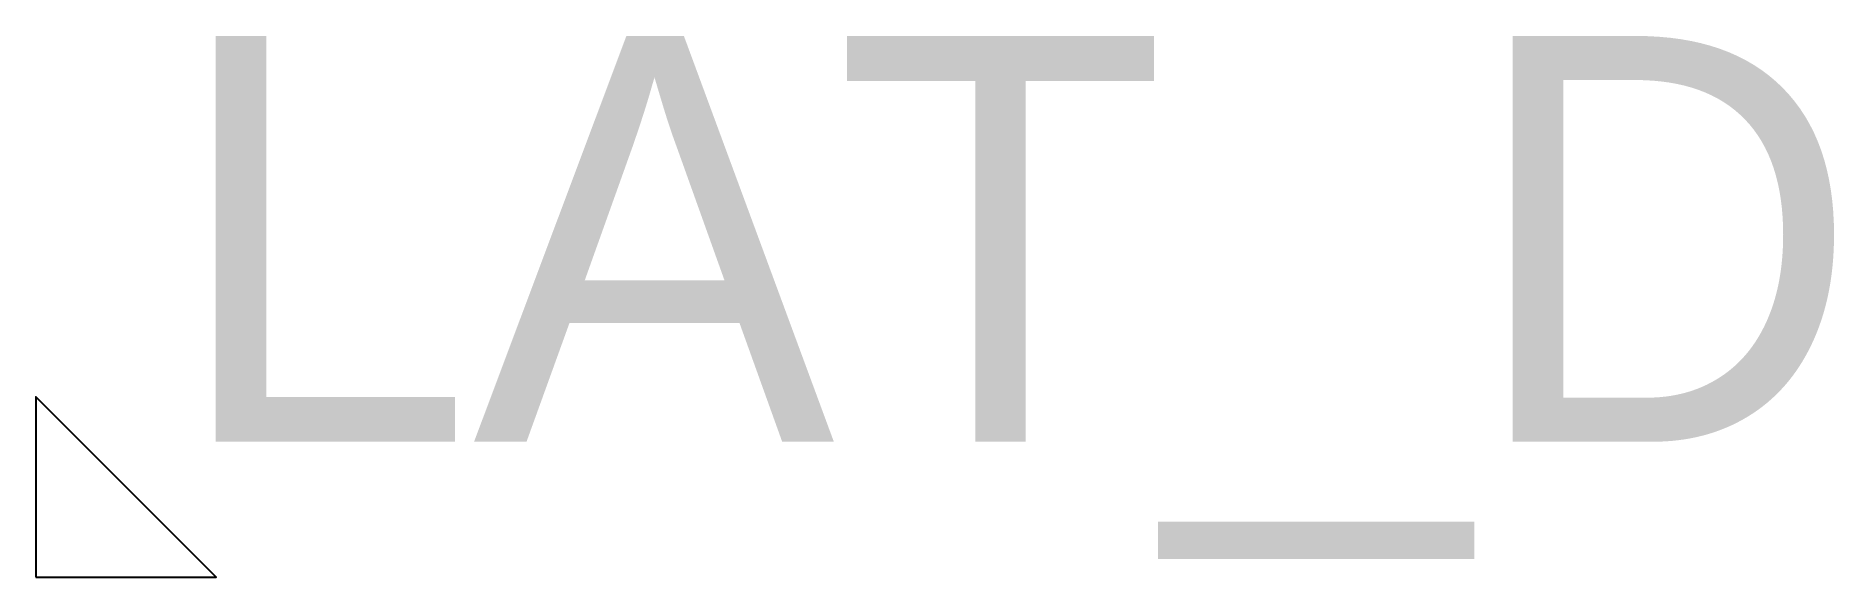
# Model space of a CAD drawing. Header units: millimetres. Extents: x 10 to 89.8, y 10 to 34.
import ezdxf

# ---------------------------------------------------------------- set-up
doc = ezdxf.new("R2010")
doc.units = ezdxf.units.MM

msp = doc.modelspace()

# ---------------------------------------------------------------- linework, layer by layer
at = {"color": 5}
msp.add_lwpolyline([(10, 10), (18, 10), (10, 18), (10, 10)], close=True, dxfattribs=at)

# ---------------------------------------------------------------- texts
msp.add_text('LAT_D', height=18, dxfattribs=at).set_placement((16, 16))

doc.saveas('drawing.dxf')
